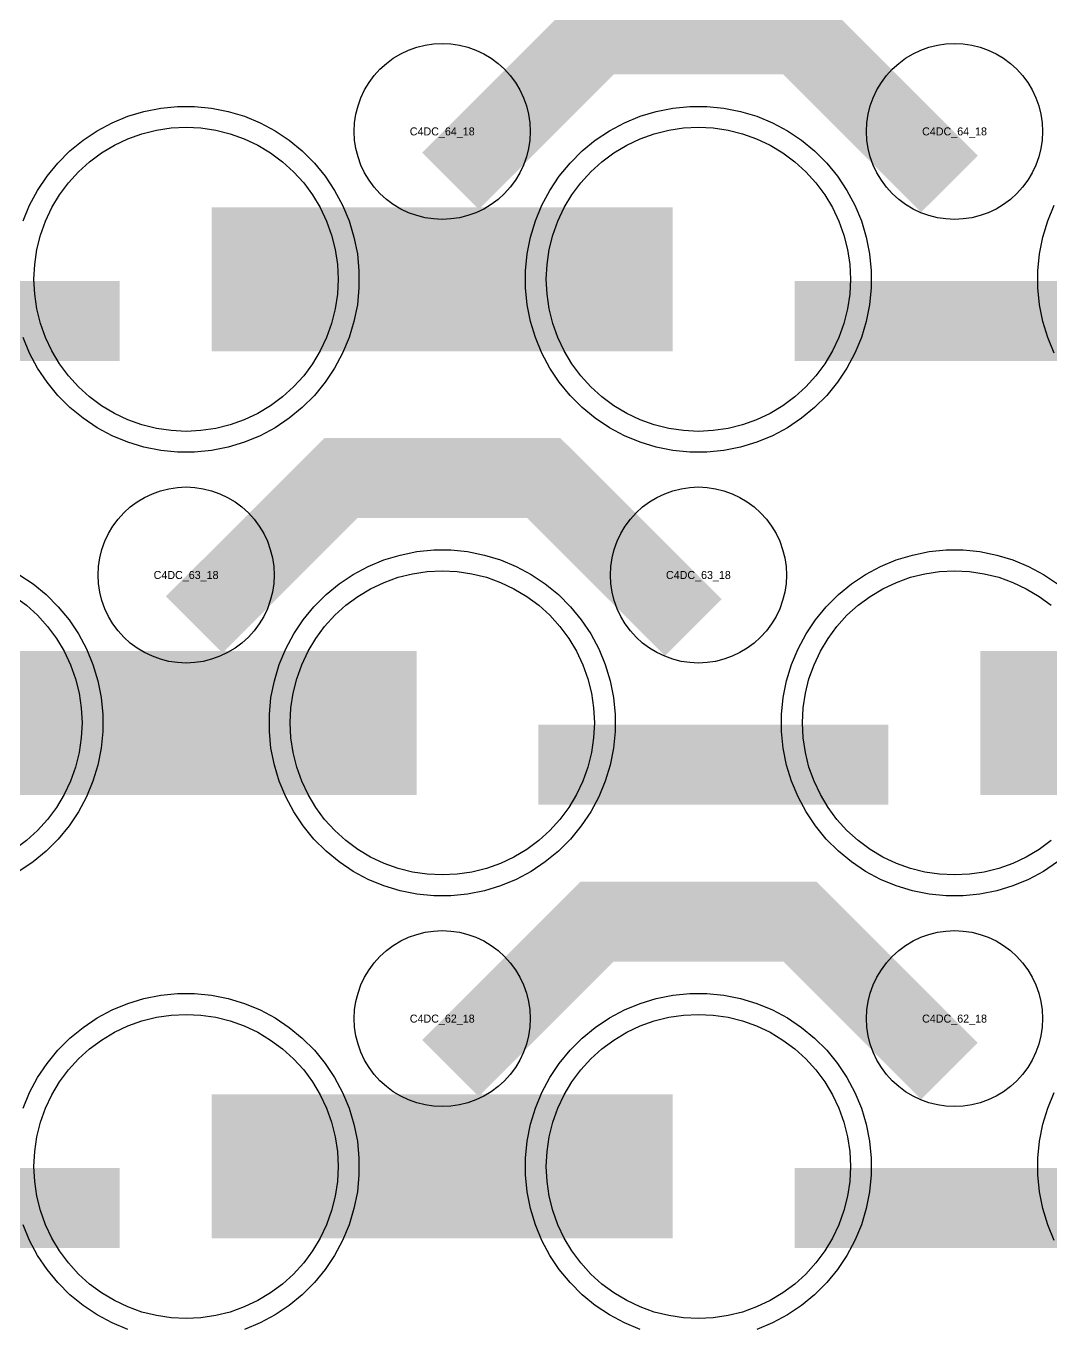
# Model space of a CAD drawing. Extents: x -11880 to 11880, y -14992 to 14992.
# Drawn here: x -6290 to -5969.9, y -6297.8 to -5892.3 of the extents above; entities that cross this region are included whole.
import ezdxf
from ezdxf.enums import TextEntityAlignment as Align

# ---------------------------------------------------------------- set-up
doc = ezdxf.new("R2010")
doc.units = 0
doc.header["$MEASUREMENT"] = 0
for name, color, linetype in [('GDS_775_DT_237', 138, 'CONTINUOUS'), ('RDL1_FS', 34, 'CONTINUOUS'), ('RDL_BS', 160, 'CONTINUOUS')]:
    doc.layers.add(name, color=color, linetype=linetype)

msp = doc.modelspace()

# ---------------------------------------------------------------- linework, layer by layer
at = {"layer": 'RDL1_FS', "color": 240, "true_color": 0xed1f24}
for points in [[(-6240, -6018.974), (-6244.657, -6018.745), (-6249.268, -6018.061), (-6253.791, -6016.929), (-6258.181, -6015.357), (-6262.395, -6013.365), (-6266.395, -6010.967), (-6270.14, -6008.189), (-6273.594, -6005.059), (-6276.724, -6001.605), (-6279.502, -5997.86), (-6281.9, -5993.86), (-6283.892, -5989.646), (-6285.464, -5985.256), (-6286.596, -5980.733), (-6287.28, -5976.122), (-6287.509, -5971.465), (-6287.28, -5966.808), (-6286.596, -5962.197), (-6285.464, -5957.674), (-6283.892, -5953.284), (-6281.9, -5949.07), (-6279.502, -5945.07), (-6276.724, -5941.325), (-6273.594, -5937.871), (-6270.14, -5934.741), (-6266.395, -5931.963), (-6262.395, -5929.565), (-6258.181, -5927.573), (-6253.791, -5926.001), (-6249.268, -5924.869), (-6244.657, -5924.185), (-6240, -5923.956), (-6235.343, -5924.185), (-6230.732, -5924.869), (-6226.209, -5926.001), (-6221.819, -5927.573), (-6217.605, -5929.565), (-6213.605, -5931.963), (-6209.86, -5934.741), (-6206.406, -5937.871), (-6203.276, -5941.325), (-6200.498, -5945.07), (-6198.1, -5949.07), (-6196.108, -5953.284), (-6194.536, -5957.674), (-6193.404, -5962.197), (-6192.72, -5966.808), (-6192.491, -5971.465), (-6192.72, -5976.122), (-6193.404, -5980.733), (-6194.536, -5985.256), (-6196.108, -5989.646), (-6198.1, -5993.86), (-6200.498, -5997.86), (-6203.276, -6001.605), (-6206.406, -6005.059), (-6209.86, -6008.189), (-6213.605, -6010.967), (-6217.605, -6013.365), (-6221.819, -6015.357), (-6226.209, -6016.929), (-6230.732, -6018.061), (-6235.343, -6018.745)], [(-6080, -6018.974), (-6084.657, -6018.745), (-6089.268, -6018.061), (-6093.791, -6016.929), (-6098.181, -6015.357), (-6102.395, -6013.365), (-6106.395, -6010.967), (-6110.14, -6008.189), (-6113.594, -6005.059), (-6116.724, -6001.605), (-6119.502, -5997.86), (-6121.9, -5993.86), (-6123.892, -5989.646), (-6125.464, -5985.256), (-6126.596, -5980.733), (-6127.28, -5976.122), (-6127.509, -5971.465), (-6127.28, -5966.808), (-6126.596, -5962.197), (-6125.464, -5957.674), (-6123.892, -5953.284), (-6121.9, -5949.07), (-6119.502, -5945.07), (-6116.724, -5941.325), (-6113.594, -5937.871), (-6110.14, -5934.741), (-6106.395, -5931.963), (-6102.395, -5929.565), (-6098.181, -5927.573), (-6093.791, -5926.001), (-6089.268, -5924.869), (-6084.657, -5924.185), (-6080, -5923.956), (-6075.343, -5924.185), (-6070.732, -5924.869), (-6066.209, -5926.001), (-6061.819, -5927.573), (-6057.605, -5929.565), (-6053.605, -5931.963), (-6049.86, -5934.741), (-6046.406, -5937.871), (-6043.276, -5941.325), (-6040.498, -5945.07), (-6038.1, -5949.07), (-6036.108, -5953.284), (-6034.536, -5957.674), (-6033.404, -5962.197), (-6032.72, -5966.808), (-6032.491, -5971.465), (-6032.72, -5976.122), (-6033.404, -5980.733), (-6034.536, -5985.256), (-6036.108, -5989.646), (-6038.1, -5993.86), (-6040.498, -5997.86), (-6043.276, -6001.605), (-6046.406, -6005.059), (-6049.86, -6008.189), (-6053.605, -6010.967), (-6057.605, -6013.365), (-6061.819, -6015.357), (-6066.209, -6016.929), (-6070.732, -6018.061), (-6075.343, -6018.745)], [(-6160, -6157.539), (-6164.657, -6157.31), (-6169.268, -6156.626), (-6173.791, -6155.494), (-6178.181, -6153.922), (-6182.395, -6151.93), (-6186.395, -6149.532), (-6190.14, -6146.754), (-6193.594, -6143.624), (-6196.724, -6140.17), (-6199.502, -6136.425), (-6201.9, -6132.425), (-6203.892, -6128.211), (-6205.464, -6123.821), (-6206.596, -6119.298), (-6207.28, -6114.687), (-6207.509, -6110.03), (-6207.28, -6105.373), (-6206.596, -6100.762), (-6205.464, -6096.239), (-6203.892, -6091.849), (-6201.9, -6087.635), (-6199.502, -6083.635), (-6196.724, -6079.89), (-6193.594, -6076.436), (-6190.14, -6073.306), (-6186.395, -6070.528), (-6182.395, -6068.13), (-6178.181, -6066.138), (-6173.791, -6064.566), (-6169.268, -6063.434), (-6164.657, -6062.75), (-6160, -6062.521), (-6155.343, -6062.75), (-6150.732, -6063.434), (-6146.209, -6064.566), (-6141.819, -6066.138), (-6137.605, -6068.13), (-6133.605, -6070.528), (-6129.86, -6073.306), (-6126.406, -6076.436), (-6123.276, -6079.89), (-6120.498, -6083.635), (-6118.1, -6087.635), (-6116.108, -6091.849), (-6114.536, -6096.239), (-6113.404, -6100.762), (-6112.72, -6105.373), (-6112.491, -6110.03), (-6112.72, -6114.687), (-6113.404, -6119.298), (-6114.536, -6123.821), (-6116.108, -6128.211), (-6118.1, -6132.425), (-6120.498, -6136.425), (-6123.276, -6140.17), (-6126.406, -6143.624), (-6129.86, -6146.754), (-6133.605, -6149.532), (-6137.605, -6151.93), (-6141.819, -6153.922), (-6146.209, -6155.494), (-6150.732, -6156.626), (-6155.343, -6157.31)]]:
    msp.add_lwpolyline(points, close=True, dxfattribs=at)
for points in [[(-6231.998, -5971.465, 45, 45, 0), (-6159.998, -5971.465, 45, 45, 0)], [(-6159.998, -5971.465, 45, 45, 0), (-6087.998, -5971.465, 45, 45, 0)], [(-6311.998, -6110.03, 45, 45, 0), (-6239.998, -6110.03, 45, 45, 0)], [(-6239.998, -6110.03, 45, 45, 0), (-6167.998, -6110.03, 45, 45, 0)], [(-5991.998, -6110.03, 45, 45, 0), (-5919.998, -6110.03, 45, 45, 0)]]:
    msp.add_lwpolyline(points, format="xyseb", dxfattribs=at)
for points in [[(-5969.86, -6146.754), (-5973.605, -6149.532), (-5977.605, -6151.93), (-5981.819, -6153.922), (-5986.209, -6155.494), (-5990.732, -6156.626), (-5995.343, -6157.31), (-6000, -6157.539), (-6004.657, -6157.31), (-6009.268, -6156.626), (-6013.791, -6155.494), (-6018.181, -6153.922), (-6022.395, -6151.93), (-6026.395, -6149.532), (-6030.14, -6146.754), (-6033.594, -6143.624), (-6036.724, -6140.17), (-6039.502, -6136.425), (-6041.9, -6132.425), (-6043.892, -6128.211), (-6045.464, -6123.821), (-6046.596, -6119.298), (-6047.28, -6114.687), (-6047.509, -6110.03), (-6047.28, -6105.373), (-6046.596, -6100.762), (-6045.464, -6096.239), (-6043.892, -6091.849), (-6041.9, -6087.635), (-6039.502, -6083.635), (-6036.724, -6079.89), (-6033.594, -6076.436), (-6030.14, -6073.306), (-6026.395, -6070.528), (-6022.395, -6068.13), (-6018.181, -6066.138), (-6013.791, -6064.566), (-6009.268, -6063.434), (-6004.657, -6062.75), (-6000, -6062.521), (-5995.343, -6062.75), (-5990.732, -6063.434), (-5986.209, -6064.566), (-5981.819, -6066.138), (-5977.605, -6068.13), (-5973.605, -6070.528), (-5969.86, -6073.306)], [(-6293.605, -6070.528), (-6289.86, -6073.306), (-6286.406, -6076.436), (-6283.276, -6079.89), (-6280.498, -6083.635), (-6278.1, -6087.635), (-6276.108, -6091.849), (-6274.536, -6096.239), (-6273.404, -6100.762), (-6272.72, -6105.373), (-6272.491, -6110.03), (-6272.72, -6114.687), (-6273.404, -6119.298), (-6274.536, -6123.821), (-6276.108, -6128.211), (-6278.1, -6132.425), (-6280.498, -6136.425), (-6283.276, -6140.17), (-6286.406, -6143.624), (-6289.86, -6146.754), (-6293.605, -6149.532)]]:
    msp.add_lwpolyline(points, dxfattribs=at)
at = {"layer": 'RDL1_FS'}
for points in [[(-6240, -6296.099), (-6244.657, -6295.87), (-6249.268, -6295.186), (-6253.791, -6294.054), (-6258.181, -6292.482), (-6262.395, -6290.49), (-6266.395, -6288.092), (-6270.14, -6285.314), (-6273.594, -6282.184), (-6276.724, -6278.73), (-6279.502, -6274.985), (-6281.9, -6270.985), (-6283.892, -6266.771), (-6285.464, -6262.381), (-6286.596, -6257.858), (-6287.28, -6253.247), (-6287.509, -6248.59), (-6287.28, -6243.933), (-6286.596, -6239.322), (-6285.464, -6234.799), (-6283.892, -6230.409), (-6281.9, -6226.195), (-6279.502, -6222.195), (-6276.724, -6218.45), (-6273.594, -6214.996), (-6270.14, -6211.866), (-6266.395, -6209.088), (-6262.395, -6206.69), (-6258.181, -6204.698), (-6253.791, -6203.126), (-6249.268, -6201.994), (-6244.657, -6201.31), (-6240, -6201.081), (-6235.343, -6201.31), (-6230.732, -6201.994), (-6226.209, -6203.126), (-6221.819, -6204.698), (-6217.605, -6206.69), (-6213.605, -6209.088), (-6209.86, -6211.866), (-6206.406, -6214.996), (-6203.276, -6218.45), (-6200.498, -6222.195), (-6198.1, -6226.195), (-6196.108, -6230.409), (-6194.536, -6234.799), (-6193.404, -6239.322), (-6192.72, -6243.933), (-6192.491, -6248.59), (-6192.72, -6253.247), (-6193.404, -6257.858), (-6194.536, -6262.381), (-6196.108, -6266.771), (-6198.1, -6270.985), (-6200.498, -6274.985), (-6203.276, -6278.73), (-6206.406, -6282.184), (-6209.86, -6285.314), (-6213.605, -6288.092), (-6217.605, -6290.49), (-6221.819, -6292.482), (-6226.209, -6294.054), (-6230.732, -6295.186), (-6235.343, -6295.87)], [(-6080, -6296.099), (-6084.657, -6295.87), (-6089.268, -6295.186), (-6093.791, -6294.054), (-6098.181, -6292.482), (-6102.395, -6290.49), (-6106.395, -6288.092), (-6110.14, -6285.314), (-6113.594, -6282.184), (-6116.724, -6278.73), (-6119.502, -6274.985), (-6121.9, -6270.985), (-6123.892, -6266.771), (-6125.464, -6262.381), (-6126.596, -6257.858), (-6127.28, -6253.247), (-6127.509, -6248.59), (-6127.28, -6243.933), (-6126.596, -6239.322), (-6125.464, -6234.799), (-6123.892, -6230.409), (-6121.9, -6226.195), (-6119.502, -6222.195), (-6116.724, -6218.45), (-6113.594, -6214.996), (-6110.14, -6211.866), (-6106.395, -6209.088), (-6102.395, -6206.69), (-6098.181, -6204.698), (-6093.791, -6203.126), (-6089.268, -6201.994), (-6084.657, -6201.31), (-6080, -6201.081), (-6075.343, -6201.31), (-6070.732, -6201.994), (-6066.209, -6203.126), (-6061.819, -6204.698), (-6057.605, -6206.69), (-6053.605, -6209.088), (-6049.86, -6211.866), (-6046.406, -6214.996), (-6043.276, -6218.45), (-6040.498, -6222.195), (-6038.1, -6226.195), (-6036.108, -6230.409), (-6034.536, -6234.799), (-6033.404, -6239.322), (-6032.72, -6243.933), (-6032.491, -6248.59), (-6032.72, -6253.247), (-6033.404, -6257.858), (-6034.536, -6262.381), (-6036.108, -6266.771), (-6038.1, -6270.985), (-6040.498, -6274.985), (-6043.276, -6278.73), (-6046.406, -6282.184), (-6049.86, -6285.314), (-6053.605, -6288.092), (-6057.605, -6290.49), (-6061.819, -6292.482), (-6066.209, -6294.054), (-6070.732, -6295.186), (-6075.343, -6295.87)]]:
    msp.add_lwpolyline(points, close=True, dxfattribs=at)
for points in [[(-6231.998, -6248.59, 45, 45, 0), (-6159.998, -6248.59, 45, 45, 0)], [(-6159.998, -6248.59, 45, 45, 0), (-6087.998, -6248.59, 45, 45, 0)]]:
    msp.add_lwpolyline(points, format="xyseb", dxfattribs=at)
at = {"layer": 'RDL_BS'}
for points in [[(-6157.438, -5940.779, 25, 25, 0), (-6111.623, -5894.964, 25, 25, 0), (-6078.07, -5894.964, 25, 25, 0)], [(-6001.599, -5941.678, 25, 25, 0), (-6048.313, -5894.964, 25, 25, 0), (-6078.071, -5894.964, 25, 25, 0)], [(-6237.438, -6079.344, 25, 25, 0), (-6191.623, -6033.529, 25, 25, 0), (-6158.07, -6033.529, 25, 25, 0)], [(-6081.599, -6080.243, 25, 25, 0), (-6128.313, -6033.529, 25, 25, 0), (-6158.071, -6033.529, 25, 25, 0)], [(-6157.438, -6217.904, 25, 25, 0), (-6111.623, -6172.089, 25, 25, 0), (-6078.07, -6172.089, 25, 25, 0)], [(-6001.599, -6218.803, 25, 25, 0), (-6048.313, -6172.089, 25, 25, 0), (-6078.071, -6172.089, 25, 25, 0)], [(-6369.984, -6261.603, 25, 25, 0), (-6260.719, -6261.603, 25, 25, 0)], [(-6049.984, -6261.603, 25, 25, 0), (-5940.719, -6261.603, 25, 25, 0)]]:
    msp.add_lwpolyline(points, format="xyseb", dxfattribs=at)
for points in [[(-6160, -5952.771), (-6162.693, -5952.639), (-6165.365, -5952.243), (-6167.984, -5951.586), (-6170.519, -5950.679), (-6172.956, -5949.527), (-6175.28, -5948.134), (-6177.443, -5946.531), (-6179.442, -5944.719), (-6181.254, -5942.72), (-6182.857, -5940.557), (-6184.25, -5938.233), (-6185.402, -5935.796), (-6186.309, -5933.261), (-6186.966, -5930.642), (-6187.362, -5927.97), (-6187.494, -5925.277), (-6187.362, -5922.584), (-6186.966, -5919.912), (-6186.309, -5917.293), (-6185.402, -5914.758), (-6184.25, -5912.321), (-6182.857, -5909.997), (-6181.254, -5907.834), (-6179.442, -5905.835), (-6177.443, -5904.023), (-6175.28, -5902.42), (-6172.956, -5901.027), (-6170.519, -5899.875), (-6167.984, -5898.968), (-6165.365, -5898.311), (-6162.693, -5897.915), (-6160, -5897.783), (-6157.307, -5897.915), (-6154.635, -5898.311), (-6152.016, -5898.968), (-6149.481, -5899.875), (-6147.044, -5901.027), (-6144.72, -5902.42), (-6142.557, -5904.023), (-6140.558, -5905.835), (-6138.746, -5907.834), (-6137.143, -5909.997), (-6135.75, -5912.321), (-6134.598, -5914.758), (-6133.691, -5917.293), (-6133.034, -5919.912), (-6132.638, -5922.584), (-6132.506, -5925.277), (-6132.638, -5927.97), (-6133.034, -5930.642), (-6133.691, -5933.261), (-6134.598, -5935.796), (-6135.75, -5938.233), (-6137.143, -5940.557), (-6138.746, -5942.72), (-6140.558, -5944.719), (-6142.557, -5946.531), (-6144.72, -5948.134), (-6147.044, -5949.527), (-6149.481, -5950.679), (-6152.016, -5951.586), (-6154.635, -5952.243), (-6157.307, -5952.639)], [(-6000, -5952.771), (-6002.693, -5952.639), (-6005.365, -5952.243), (-6007.984, -5951.586), (-6010.519, -5950.679), (-6012.956, -5949.527), (-6015.28, -5948.134), (-6017.443, -5946.531), (-6019.442, -5944.719), (-6021.254, -5942.72), (-6022.857, -5940.557), (-6024.25, -5938.233), (-6025.402, -5935.796), (-6026.309, -5933.261), (-6026.966, -5930.642), (-6027.362, -5927.97), (-6027.494, -5925.277), (-6027.362, -5922.584), (-6026.966, -5919.912), (-6026.309, -5917.293), (-6025.402, -5914.758), (-6024.25, -5912.321), (-6022.857, -5909.997), (-6021.254, -5907.834), (-6019.442, -5905.835), (-6017.443, -5904.023), (-6015.28, -5902.42), (-6012.956, -5901.027), (-6010.519, -5899.875), (-6007.984, -5898.968), (-6005.365, -5898.311), (-6002.693, -5897.915), (-6000, -5897.783), (-5997.307, -5897.915), (-5994.635, -5898.311), (-5992.016, -5898.968), (-5989.481, -5899.875), (-5987.044, -5901.027), (-5984.72, -5902.42), (-5982.557, -5904.023), (-5980.558, -5905.835), (-5978.746, -5907.834), (-5977.143, -5909.997), (-5975.75, -5912.321), (-5974.598, -5914.758), (-5973.691, -5917.293), (-5973.034, -5919.912), (-5972.638, -5922.584), (-5972.506, -5925.277), (-5972.638, -5927.97), (-5973.034, -5930.642), (-5973.691, -5933.261), (-5974.598, -5935.796), (-5975.75, -5938.233), (-5977.143, -5940.557), (-5978.746, -5942.72), (-5980.558, -5944.719), (-5982.557, -5946.531), (-5984.72, -5948.134), (-5987.044, -5949.527), (-5989.481, -5950.679), (-5992.016, -5951.586), (-5994.635, -5952.243), (-5997.307, -5952.639)], [(-6240, -6091.336), (-6242.693, -6091.204), (-6245.365, -6090.808), (-6247.984, -6090.151), (-6250.519, -6089.244), (-6252.956, -6088.092), (-6255.28, -6086.699), (-6257.443, -6085.096), (-6259.442, -6083.284), (-6261.254, -6081.285), (-6262.857, -6079.122), (-6264.25, -6076.798), (-6265.402, -6074.361), (-6266.309, -6071.826), (-6266.966, -6069.207), (-6267.362, -6066.535), (-6267.494, -6063.842), (-6267.362, -6061.149), (-6266.966, -6058.477), (-6266.309, -6055.858), (-6265.402, -6053.323), (-6264.25, -6050.886), (-6262.857, -6048.562), (-6261.254, -6046.399), (-6259.442, -6044.4), (-6257.443, -6042.588), (-6255.28, -6040.985), (-6252.956, -6039.592), (-6250.519, -6038.44), (-6247.984, -6037.533), (-6245.365, -6036.876), (-6242.693, -6036.48), (-6240, -6036.348), (-6237.307, -6036.48), (-6234.635, -6036.876), (-6232.016, -6037.533), (-6229.481, -6038.44), (-6227.044, -6039.592), (-6224.72, -6040.985), (-6222.557, -6042.588), (-6220.558, -6044.4), (-6218.746, -6046.399), (-6217.143, -6048.562), (-6215.75, -6050.886), (-6214.598, -6053.323), (-6213.691, -6055.858), (-6213.034, -6058.477), (-6212.638, -6061.149), (-6212.506, -6063.842), (-6212.638, -6066.535), (-6213.034, -6069.207), (-6213.691, -6071.826), (-6214.598, -6074.361), (-6215.75, -6076.798), (-6217.143, -6079.122), (-6218.746, -6081.285), (-6220.558, -6083.284), (-6222.557, -6085.096), (-6224.72, -6086.699), (-6227.044, -6088.092), (-6229.481, -6089.244), (-6232.016, -6090.151), (-6234.635, -6090.808), (-6237.307, -6091.204)], [(-6080, -6091.336), (-6082.693, -6091.204), (-6085.365, -6090.808), (-6087.984, -6090.151), (-6090.519, -6089.244), (-6092.956, -6088.092), (-6095.28, -6086.699), (-6097.443, -6085.096), (-6099.442, -6083.284), (-6101.254, -6081.285), (-6102.857, -6079.122), (-6104.25, -6076.798), (-6105.402, -6074.361), (-6106.309, -6071.826), (-6106.966, -6069.207), (-6107.362, -6066.535), (-6107.494, -6063.842), (-6107.362, -6061.149), (-6106.966, -6058.477), (-6106.309, -6055.858), (-6105.402, -6053.323), (-6104.25, -6050.886), (-6102.857, -6048.562), (-6101.254, -6046.399), (-6099.442, -6044.4), (-6097.443, -6042.588), (-6095.28, -6040.985), (-6092.956, -6039.592), (-6090.519, -6038.44), (-6087.984, -6037.533), (-6085.365, -6036.876), (-6082.693, -6036.48), (-6080, -6036.348), (-6077.307, -6036.48), (-6074.635, -6036.876), (-6072.016, -6037.533), (-6069.481, -6038.44), (-6067.044, -6039.592), (-6064.72, -6040.985), (-6062.557, -6042.588), (-6060.558, -6044.4), (-6058.746, -6046.399), (-6057.143, -6048.562), (-6055.75, -6050.886), (-6054.598, -6053.323), (-6053.691, -6055.858), (-6053.034, -6058.477), (-6052.638, -6061.149), (-6052.506, -6063.842), (-6052.638, -6066.535), (-6053.034, -6069.207), (-6053.691, -6071.826), (-6054.598, -6074.361), (-6055.75, -6076.798), (-6057.143, -6079.122), (-6058.746, -6081.285), (-6060.558, -6083.284), (-6062.557, -6085.096), (-6064.72, -6086.699), (-6067.044, -6088.092), (-6069.481, -6089.244), (-6072.016, -6090.151), (-6074.635, -6090.808), (-6077.307, -6091.204)], [(-6160, -6229.896), (-6162.693, -6229.764), (-6165.365, -6229.368), (-6167.984, -6228.711), (-6170.519, -6227.804), (-6172.956, -6226.652), (-6175.28, -6225.259), (-6177.443, -6223.656), (-6179.442, -6221.844), (-6181.254, -6219.845), (-6182.857, -6217.682), (-6184.25, -6215.358), (-6185.402, -6212.921), (-6186.309, -6210.386), (-6186.966, -6207.767), (-6187.362, -6205.095), (-6187.494, -6202.402), (-6187.362, -6199.709), (-6186.966, -6197.037), (-6186.309, -6194.418), (-6185.402, -6191.883), (-6184.25, -6189.446), (-6182.857, -6187.122), (-6181.254, -6184.959), (-6179.442, -6182.96), (-6177.443, -6181.148), (-6175.28, -6179.545), (-6172.956, -6178.152), (-6170.519, -6177), (-6167.984, -6176.093), (-6165.365, -6175.436), (-6162.693, -6175.04), (-6160, -6174.908), (-6157.307, -6175.04), (-6154.635, -6175.436), (-6152.016, -6176.093), (-6149.481, -6177), (-6147.044, -6178.152), (-6144.72, -6179.545), (-6142.557, -6181.148), (-6140.558, -6182.96), (-6138.746, -6184.959), (-6137.143, -6187.122), (-6135.75, -6189.446), (-6134.598, -6191.883), (-6133.691, -6194.418), (-6133.034, -6197.037), (-6132.638, -6199.709), (-6132.506, -6202.402), (-6132.638, -6205.095), (-6133.034, -6207.767), (-6133.691, -6210.386), (-6134.598, -6212.921), (-6135.75, -6215.358), (-6137.143, -6217.682), (-6138.746, -6219.845), (-6140.558, -6221.844), (-6142.557, -6223.656), (-6144.72, -6225.259), (-6147.044, -6226.652), (-6149.481, -6227.804), (-6152.016, -6228.711), (-6154.635, -6229.368), (-6157.307, -6229.764)], [(-6000, -6229.896), (-6002.693, -6229.764), (-6005.365, -6229.368), (-6007.984, -6228.711), (-6010.519, -6227.804), (-6012.956, -6226.652), (-6015.28, -6225.259), (-6017.443, -6223.656), (-6019.442, -6221.844), (-6021.254, -6219.845), (-6022.857, -6217.682), (-6024.25, -6215.358), (-6025.402, -6212.921), (-6026.309, -6210.386), (-6026.966, -6207.767), (-6027.362, -6205.095), (-6027.494, -6202.402), (-6027.362, -6199.709), (-6026.966, -6197.037), (-6026.309, -6194.418), (-6025.402, -6191.883), (-6024.25, -6189.446), (-6022.857, -6187.122), (-6021.254, -6184.959), (-6019.442, -6182.96), (-6017.443, -6181.148), (-6015.28, -6179.545), (-6012.956, -6178.152), (-6010.519, -6177), (-6007.984, -6176.093), (-6005.365, -6175.436), (-6002.693, -6175.04), (-6000, -6174.908), (-5997.307, -6175.04), (-5994.635, -6175.436), (-5992.016, -6176.093), (-5989.481, -6177), (-5987.044, -6178.152), (-5984.72, -6179.545), (-5982.557, -6181.148), (-5980.558, -6182.96), (-5978.746, -6184.959), (-5977.143, -6187.122), (-5975.75, -6189.446), (-5974.598, -6191.883), (-5973.691, -6194.418), (-5973.034, -6197.037), (-5972.638, -6199.709), (-5972.506, -6202.402), (-5972.638, -6205.095), (-5973.034, -6207.767), (-5973.691, -6210.386), (-5974.598, -6212.921), (-5975.75, -6215.358), (-5977.143, -6217.682), (-5978.746, -6219.845), (-5980.558, -6221.844), (-5982.557, -6223.656), (-5984.72, -6225.259), (-5987.044, -6226.652), (-5989.481, -6227.804), (-5992.016, -6228.711), (-5994.635, -6229.368), (-5997.307, -6229.764)]]:
    msp.add_lwpolyline(points, close=True, dxfattribs=at)
at = {"layer": 'RDL_BS', "color": 240, "true_color": 0xed1f24}
for points in [[(-6290.906, -5953.26), (-6288.875, -5948.35), (-6286.383, -5943.688), (-6283.436, -5939.274), (-6280.074, -5935.173), (-6276.292, -5931.391), (-6272.191, -5928.029), (-6267.777, -5925.082), (-6263.115, -5922.59), (-6258.205, -5920.559), (-6253.165, -5919.028), (-6247.938, -5917.982), (-6242.644, -5917.465), (-6237.356, -5917.465), (-6232.062, -5917.982), (-6226.835, -5919.028), (-6221.795, -5920.559), (-6216.885, -5922.59), (-6212.223, -5925.082), (-6207.809, -5928.029), (-6203.708, -5931.391), (-6199.926, -5935.173), (-6196.564, -5939.274), (-6193.617, -5943.688), (-6191.125, -5948.35), (-6189.094, -5953.26), (-6187.563, -5958.3), (-6186.517, -5963.527), (-6186, -5968.821), (-6186, -5974.109), (-6186.517, -5979.403), (-6187.563, -5984.63), (-6189.094, -5989.67), (-6191.125, -5994.58), (-6193.617, -5999.242), (-6196.564, -6003.656), (-6199.926, -6007.757), (-6203.708, -6011.539), (-6207.809, -6014.901), (-6212.223, -6017.848), (-6216.885, -6020.34), (-6221.795, -6022.371), (-6226.835, -6023.902), (-6232.062, -6024.948), (-6237.356, -6025.465), (-6242.644, -6025.465), (-6247.938, -6024.948), (-6253.165, -6023.902), (-6258.205, -6022.371), (-6263.115, -6020.34), (-6267.777, -6017.848), (-6272.191, -6014.901), (-6276.292, -6011.539), (-6280.074, -6007.757), (-6283.436, -6003.656), (-6286.383, -5999.242), (-6288.875, -5994.58), (-6290.906, -5989.67)], [(-5968.875, -5994.58), (-5970.906, -5989.67), (-5972.437, -5984.63), (-5973.483, -5979.403), (-5974, -5974.109), (-5974, -5968.821), (-5973.483, -5963.527), (-5972.437, -5958.3), (-5970.906, -5953.26), (-5968.875, -5948.35)], [(-5967.809, -6153.466), (-5972.223, -6156.413), (-5976.885, -6158.905), (-5981.795, -6160.936), (-5986.835, -6162.467), (-5992.062, -6163.513), (-5997.356, -6164.03), (-6002.644, -6164.03), (-6007.938, -6163.513), (-6013.165, -6162.467), (-6018.205, -6160.936), (-6023.115, -6158.905), (-6027.777, -6156.413), (-6032.191, -6153.466), (-6036.292, -6150.104), (-6040.074, -6146.322), (-6043.436, -6142.221), (-6046.383, -6137.807), (-6048.875, -6133.145), (-6050.906, -6128.235), (-6052.437, -6123.195), (-6053.483, -6117.968), (-6054, -6112.674), (-6054, -6107.386), (-6053.483, -6102.092), (-6052.437, -6096.865), (-6050.906, -6091.825), (-6048.875, -6086.915), (-6046.383, -6082.253), (-6043.436, -6077.839), (-6040.074, -6073.738), (-6036.292, -6069.956), (-6032.191, -6066.594), (-6027.777, -6063.647), (-6023.115, -6061.155), (-6018.205, -6059.124), (-6013.165, -6057.593), (-6007.938, -6056.547), (-6002.644, -6056.03), (-5997.356, -6056.03), (-5992.062, -6056.547), (-5986.835, -6057.593), (-5981.795, -6059.124), (-5976.885, -6061.155), (-5972.223, -6063.647), (-5967.809, -6066.594)], [(-6292.223, -6063.647), (-6287.809, -6066.594), (-6283.708, -6069.956), (-6279.926, -6073.738), (-6276.564, -6077.839), (-6273.617, -6082.253), (-6271.125, -6086.915), (-6269.094, -6091.825), (-6267.563, -6096.865), (-6266.517, -6102.092), (-6266, -6107.386), (-6266, -6112.674), (-6266.517, -6117.968), (-6267.563, -6123.195), (-6269.094, -6128.235), (-6271.125, -6133.145), (-6273.617, -6137.807), (-6276.564, -6142.221), (-6279.926, -6146.322), (-6283.708, -6150.104), (-6287.809, -6153.466), (-6292.223, -6156.413)]]:
    msp.add_lwpolyline(points, dxfattribs=at)
for points in [[(-6082.644, -6025.465), (-6087.938, -6024.948), (-6093.165, -6023.902), (-6098.205, -6022.371), (-6103.115, -6020.34), (-6107.777, -6017.848), (-6112.191, -6014.901), (-6116.292, -6011.539), (-6120.074, -6007.757), (-6123.436, -6003.656), (-6126.383, -5999.242), (-6128.875, -5994.58), (-6130.906, -5989.67), (-6132.437, -5984.63), (-6133.483, -5979.403), (-6134, -5974.109), (-6134, -5968.821), (-6133.483, -5963.527), (-6132.437, -5958.3), (-6130.906, -5953.26), (-6128.875, -5948.35), (-6126.383, -5943.688), (-6123.436, -5939.274), (-6120.074, -5935.173), (-6116.292, -5931.391), (-6112.191, -5928.029), (-6107.777, -5925.082), (-6103.115, -5922.59), (-6098.205, -5920.559), (-6093.165, -5919.028), (-6087.938, -5917.982), (-6082.644, -5917.465), (-6077.356, -5917.465), (-6072.062, -5917.982), (-6066.835, -5919.028), (-6061.795, -5920.559), (-6056.885, -5922.59), (-6052.223, -5925.082), (-6047.809, -5928.029), (-6043.708, -5931.391), (-6039.926, -5935.173), (-6036.564, -5939.274), (-6033.617, -5943.688), (-6031.125, -5948.35), (-6029.094, -5953.26), (-6027.563, -5958.3), (-6026.517, -5963.527), (-6026, -5968.821), (-6026, -5974.109), (-6026.517, -5979.403), (-6027.563, -5984.63), (-6029.094, -5989.67), (-6031.125, -5994.58), (-6033.617, -5999.242), (-6036.564, -6003.656), (-6039.926, -6007.757), (-6043.708, -6011.539), (-6047.809, -6014.901), (-6052.223, -6017.848), (-6056.885, -6020.34), (-6061.795, -6022.371), (-6066.835, -6023.902), (-6072.062, -6024.948), (-6077.356, -6025.465)], [(-6162.644, -6164.03), (-6167.938, -6163.513), (-6173.165, -6162.467), (-6178.205, -6160.936), (-6183.115, -6158.905), (-6187.777, -6156.413), (-6192.191, -6153.466), (-6196.292, -6150.104), (-6200.074, -6146.322), (-6203.436, -6142.221), (-6206.383, -6137.807), (-6208.875, -6133.145), (-6210.906, -6128.235), (-6212.437, -6123.195), (-6213.483, -6117.968), (-6214, -6112.674), (-6214, -6107.386), (-6213.483, -6102.092), (-6212.437, -6096.865), (-6210.906, -6091.825), (-6208.875, -6086.915), (-6206.383, -6082.253), (-6203.436, -6077.839), (-6200.074, -6073.738), (-6196.292, -6069.956), (-6192.191, -6066.594), (-6187.777, -6063.647), (-6183.115, -6061.155), (-6178.205, -6059.124), (-6173.165, -6057.593), (-6167.938, -6056.547), (-6162.644, -6056.03), (-6157.356, -6056.03), (-6152.062, -6056.547), (-6146.835, -6057.593), (-6141.795, -6059.124), (-6136.885, -6061.155), (-6132.223, -6063.647), (-6127.809, -6066.594), (-6123.708, -6069.956), (-6119.926, -6073.738), (-6116.564, -6077.839), (-6113.617, -6082.253), (-6111.125, -6086.915), (-6109.094, -6091.825), (-6107.563, -6096.865), (-6106.517, -6102.092), (-6106, -6107.386), (-6106, -6112.674), (-6106.517, -6117.968), (-6107.563, -6123.195), (-6109.094, -6128.235), (-6111.125, -6133.145), (-6113.617, -6137.807), (-6116.564, -6142.221), (-6119.926, -6146.322), (-6123.708, -6150.104), (-6127.809, -6153.466), (-6132.223, -6156.413), (-6136.885, -6158.905), (-6141.795, -6160.936), (-6146.835, -6162.467), (-6152.062, -6163.513), (-6157.356, -6164.03)]]:
    msp.add_lwpolyline(points, close=True, dxfattribs=at)
for points in [[(-6369.984, -5984.478, 25, 25, 0), (-6260.719, -5984.478, 25, 25, 0)], [(-6049.984, -5984.478, 25, 25, 0), (-5940.719, -5984.478, 25, 25, 0)], [(-6129.984, -6123.043, 25, 25, 0), (-6020.719, -6123.043, 25, 25, 0)]]:
    msp.add_lwpolyline(points, format="xyseb", dxfattribs=at)
at = {"layer": 'RDL_BS'}
for points in [[(-6290.906, -6230.385), (-6288.875, -6225.475), (-6286.383, -6220.813), (-6283.436, -6216.399), (-6280.074, -6212.298), (-6276.292, -6208.516), (-6272.191, -6205.154), (-6267.777, -6202.207), (-6263.115, -6199.715), (-6258.205, -6197.684), (-6253.165, -6196.153), (-6247.938, -6195.107), (-6242.644, -6194.59), (-6237.356, -6194.59), (-6232.062, -6195.107), (-6226.835, -6196.153), (-6221.795, -6197.684), (-6216.885, -6199.715), (-6212.223, -6202.207), (-6207.809, -6205.154), (-6203.708, -6208.516), (-6199.926, -6212.298), (-6196.564, -6216.399), (-6193.617, -6220.813), (-6191.125, -6225.475), (-6189.094, -6230.385), (-6187.563, -6235.425), (-6186.517, -6240.652), (-6186, -6245.946), (-6186, -6251.234), (-6186.517, -6256.528), (-6187.563, -6261.755), (-6189.094, -6266.795), (-6191.125, -6271.705), (-6193.617, -6276.367), (-6196.564, -6280.781), (-6199.926, -6284.882), (-6203.708, -6288.664), (-6207.809, -6292.026), (-6212.223, -6294.973), (-6216.885, -6297.465), (-6221.795, -6299.496)], [(-6098.205, -6299.496), (-6103.115, -6297.465), (-6107.777, -6294.973), (-6112.191, -6292.026), (-6116.292, -6288.664), (-6120.074, -6284.882), (-6123.436, -6280.781), (-6126.383, -6276.367), (-6128.875, -6271.705), (-6130.906, -6266.795), (-6132.437, -6261.755), (-6133.483, -6256.528), (-6134, -6251.234), (-6134, -6245.946), (-6133.483, -6240.652), (-6132.437, -6235.425), (-6130.906, -6230.385), (-6128.875, -6225.475), (-6126.383, -6220.813), (-6123.436, -6216.399), (-6120.074, -6212.298), (-6116.292, -6208.516), (-6112.191, -6205.154), (-6107.777, -6202.207), (-6103.115, -6199.715), (-6098.205, -6197.684), (-6093.165, -6196.153), (-6087.938, -6195.107), (-6082.644, -6194.59), (-6077.356, -6194.59), (-6072.062, -6195.107), (-6066.835, -6196.153), (-6061.795, -6197.684), (-6056.885, -6199.715), (-6052.223, -6202.207), (-6047.809, -6205.154), (-6043.708, -6208.516), (-6039.926, -6212.298), (-6036.564, -6216.399), (-6033.617, -6220.813), (-6031.125, -6225.475), (-6029.094, -6230.385), (-6027.563, -6235.425), (-6026.517, -6240.652), (-6026, -6245.946), (-6026, -6251.234), (-6026.517, -6256.528), (-6027.563, -6261.755), (-6029.094, -6266.795), (-6031.125, -6271.705), (-6033.617, -6276.367), (-6036.564, -6280.781), (-6039.926, -6284.882), (-6043.708, -6288.664), (-6047.809, -6292.026), (-6052.223, -6294.973), (-6056.885, -6297.465), (-6061.795, -6299.496)], [(-5968.875, -6271.705), (-5970.906, -6266.795), (-5972.437, -6261.755), (-5973.483, -6256.528), (-5974, -6251.234), (-5974, -6245.946), (-5973.483, -6240.652), (-5972.437, -6235.425), (-5970.906, -6230.385), (-5968.875, -6225.475)], [(-6258.205, -6299.496), (-6263.115, -6297.465), (-6267.777, -6294.973), (-6272.191, -6292.026), (-6276.292, -6288.664), (-6280.074, -6284.882), (-6283.436, -6280.781), (-6286.383, -6276.367), (-6288.875, -6271.705), (-6290.906, -6266.795)]]:
    msp.add_lwpolyline(points, dxfattribs=at)

# ---------------------------------------------------------------- texts
at = {"layer": 'GDS_775_DT_237'}
for s, p in [('C4DC_64_18', (-6160, -5925.277)), ('C4DC_64_18', (-6160, -5925.277)), ('C4DC_64_18', (-6000, -5925.277)), ('C4DC_64_18', (-6000, -5925.277)), ('C4DC_63_18', (-6240, -6063.842)), ('C4DC_63_18', (-6240, -6063.842)), ('C4DC_63_18', (-6080, -6063.842)), ('C4DC_63_18', (-6080, -6063.842)), ('C4DC_62_18', (-6160, -6202.402)), ('C4DC_62_18', (-6160, -6202.402)), ('C4DC_62_18', (-6000, -6202.402)), ('C4DC_62_18', (-6000, -6202.402))]:
    msp.add_text(s, height=2.5, dxfattribs=at).set_placement(p, align=Align.MIDDLE_CENTER)

doc.saveas('drawing.dxf')
